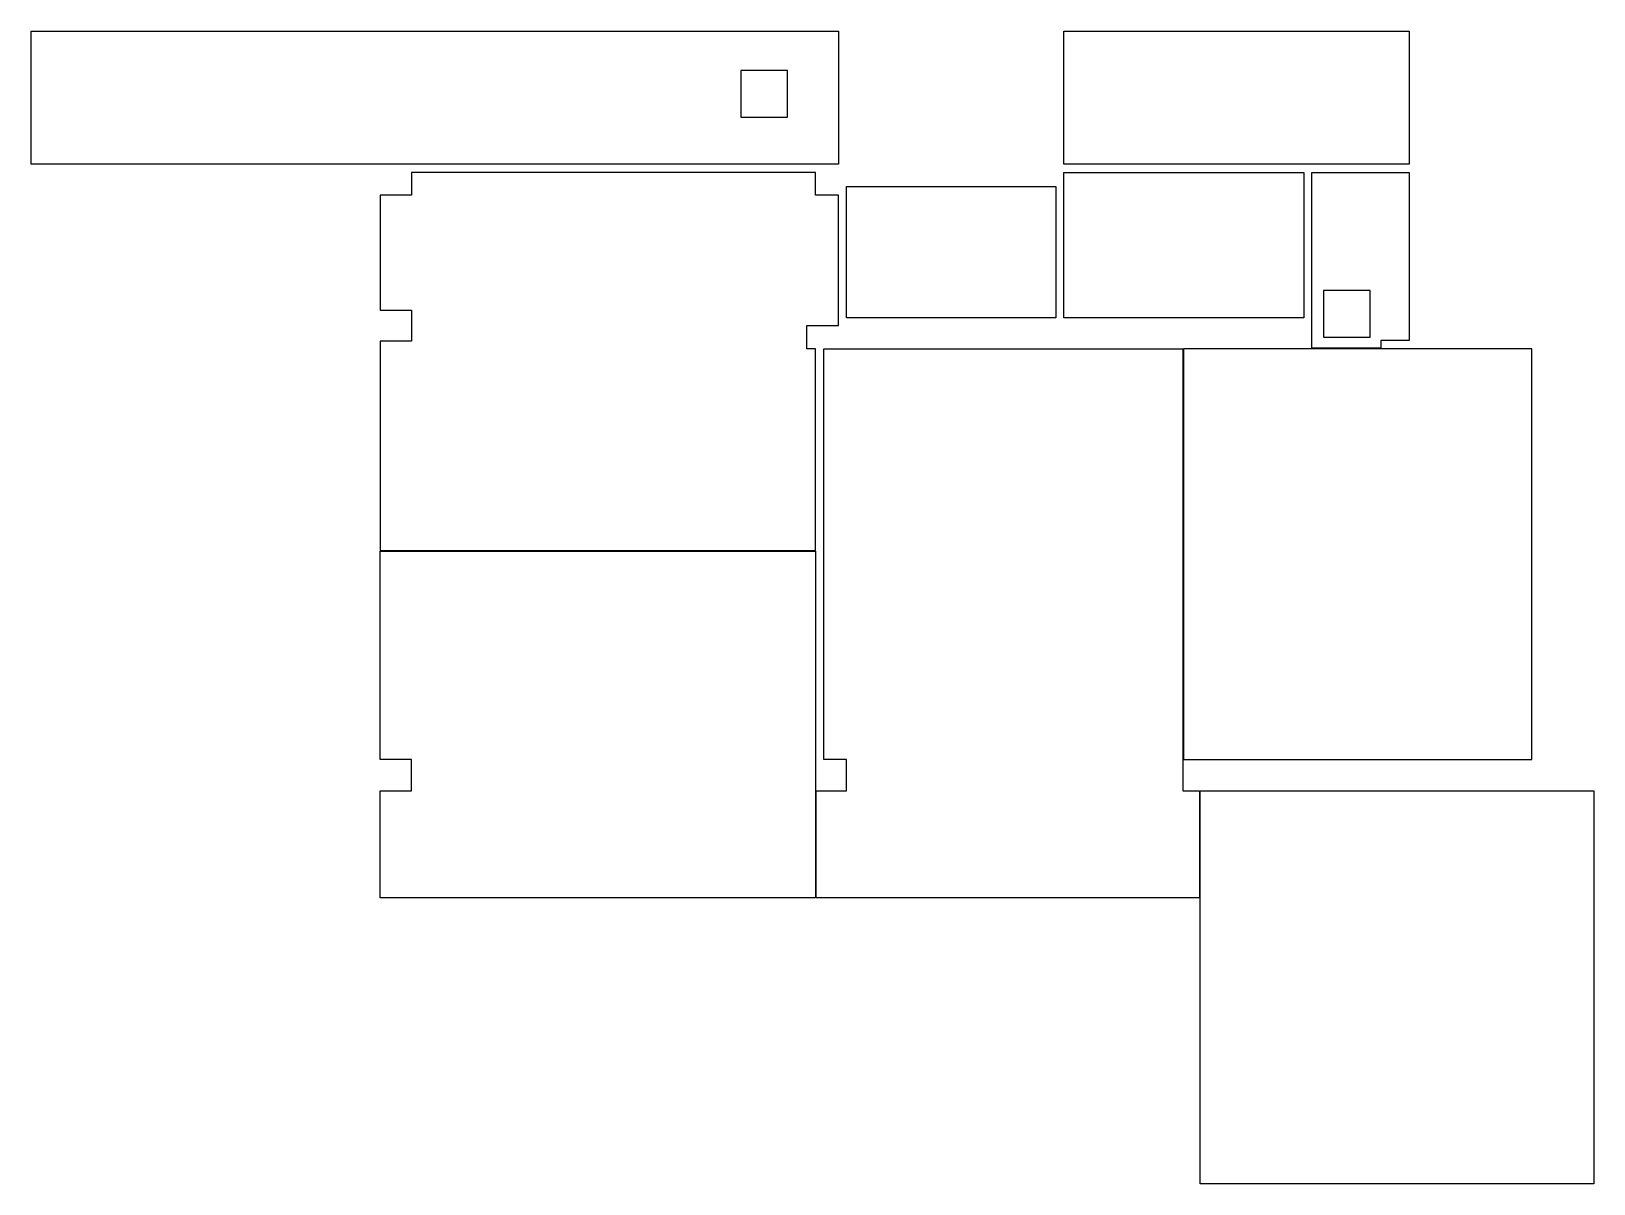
# Model space of a CAD drawing. Header units: metres. Extents: x 179.7 to 199.8, y -80.4 to -65.6.
import ezdxf

# ---------------------------------------------------------------- set-up
doc = ezdxf.new("R2010")
doc.units = ezdxf.units.M
doc.layers.add('AREE LEONARDO', color=7, linetype='Continuous')

msp = doc.modelspace()

# ---------------------------------------------------------------- linework, layer by layer
at = {"layer": 'AREE LEONARDO', "color": 6}
msp.add_lwpolyline([(179.684, -65.56), (190.075, -65.56), (190.075, -67.27), (179.684, -67.27)], close=True, dxfattribs=at)
at = {"layer": 'AREE LEONARDO', "color": 3}
for points in [[(192.979, -65.56), (197.424, -65.56), (197.424, -67.27), (192.979, -67.27)], [(192.979, -67.376), (196.066, -67.376), (196.066, -69.248), (192.979, -69.248)], [(190.181, -67.56), (192.873, -67.56), (192.873, -69.248), (190.181, -69.248)], [(194.735, -75.334), (199.8, -75.334), (199.8, -80.393), (194.735, -80.393)]]:
    msp.add_lwpolyline(points, close=True, dxfattribs=at)
at = {"layer": 'AREE LEONARDO', "color": 1}
for points in [[(188.82, -66.666), (189.42, -66.666), (189.42, -66.066), (188.82, -66.066)], [(196.323, -69.498), (196.923, -69.498), (196.923, -68.898), (196.323, -68.898)]]:
    msp.add_lwpolyline(points, close=True, dxfattribs=at)
at = {"layer": 'AREE LEONARDO', "color": 5}
for points in [[(184.578, -67.376), (184.578, -67.67), (184.178, -67.67), (184.178, -69.148), (184.578, -69.148), (184.578, -69.548), (184.178, -69.548), (184.178, -72.241), (189.781, -72.241), (189.781, -69.648), (189.671, -69.648), (189.671, -69.348), (190.075, -69.348), (190.075, -67.67), (189.781, -67.67), (189.781, -67.376)], [(189.887, -69.648), (194.508, -69.648), (194.508, -74.934), (194.508, -74.934), (194.508, -75.334), (194.726, -75.334), (194.726, -76.715), (189.791, -76.715), (189.791, -75.334), (190.181, -75.334), (190.181, -74.934), (189.887, -74.934)], [(199.002, -69.648), (194.518, -69.648), (194.518, -74.934), (199.002, -74.934)], [(184.178, -72.251), (189.781, -72.251), (189.781, -76.715), (184.178, -76.715), (184.178, -75.334), (184.578, -75.334), (184.578, -74.934), (184.178, -74.934)]]:
    msp.add_lwpolyline(points, close=True, dxfattribs=at)
msp.add_lwpolyline([(196.172, -67.376), (197.424, -67.376), (197.424, -69.542), (197.059, -69.542), (197.059, -69.638), (196.172, -69.638), (196.172, -67.376)], dxfattribs=at)

doc.saveas('drawing.dxf')
